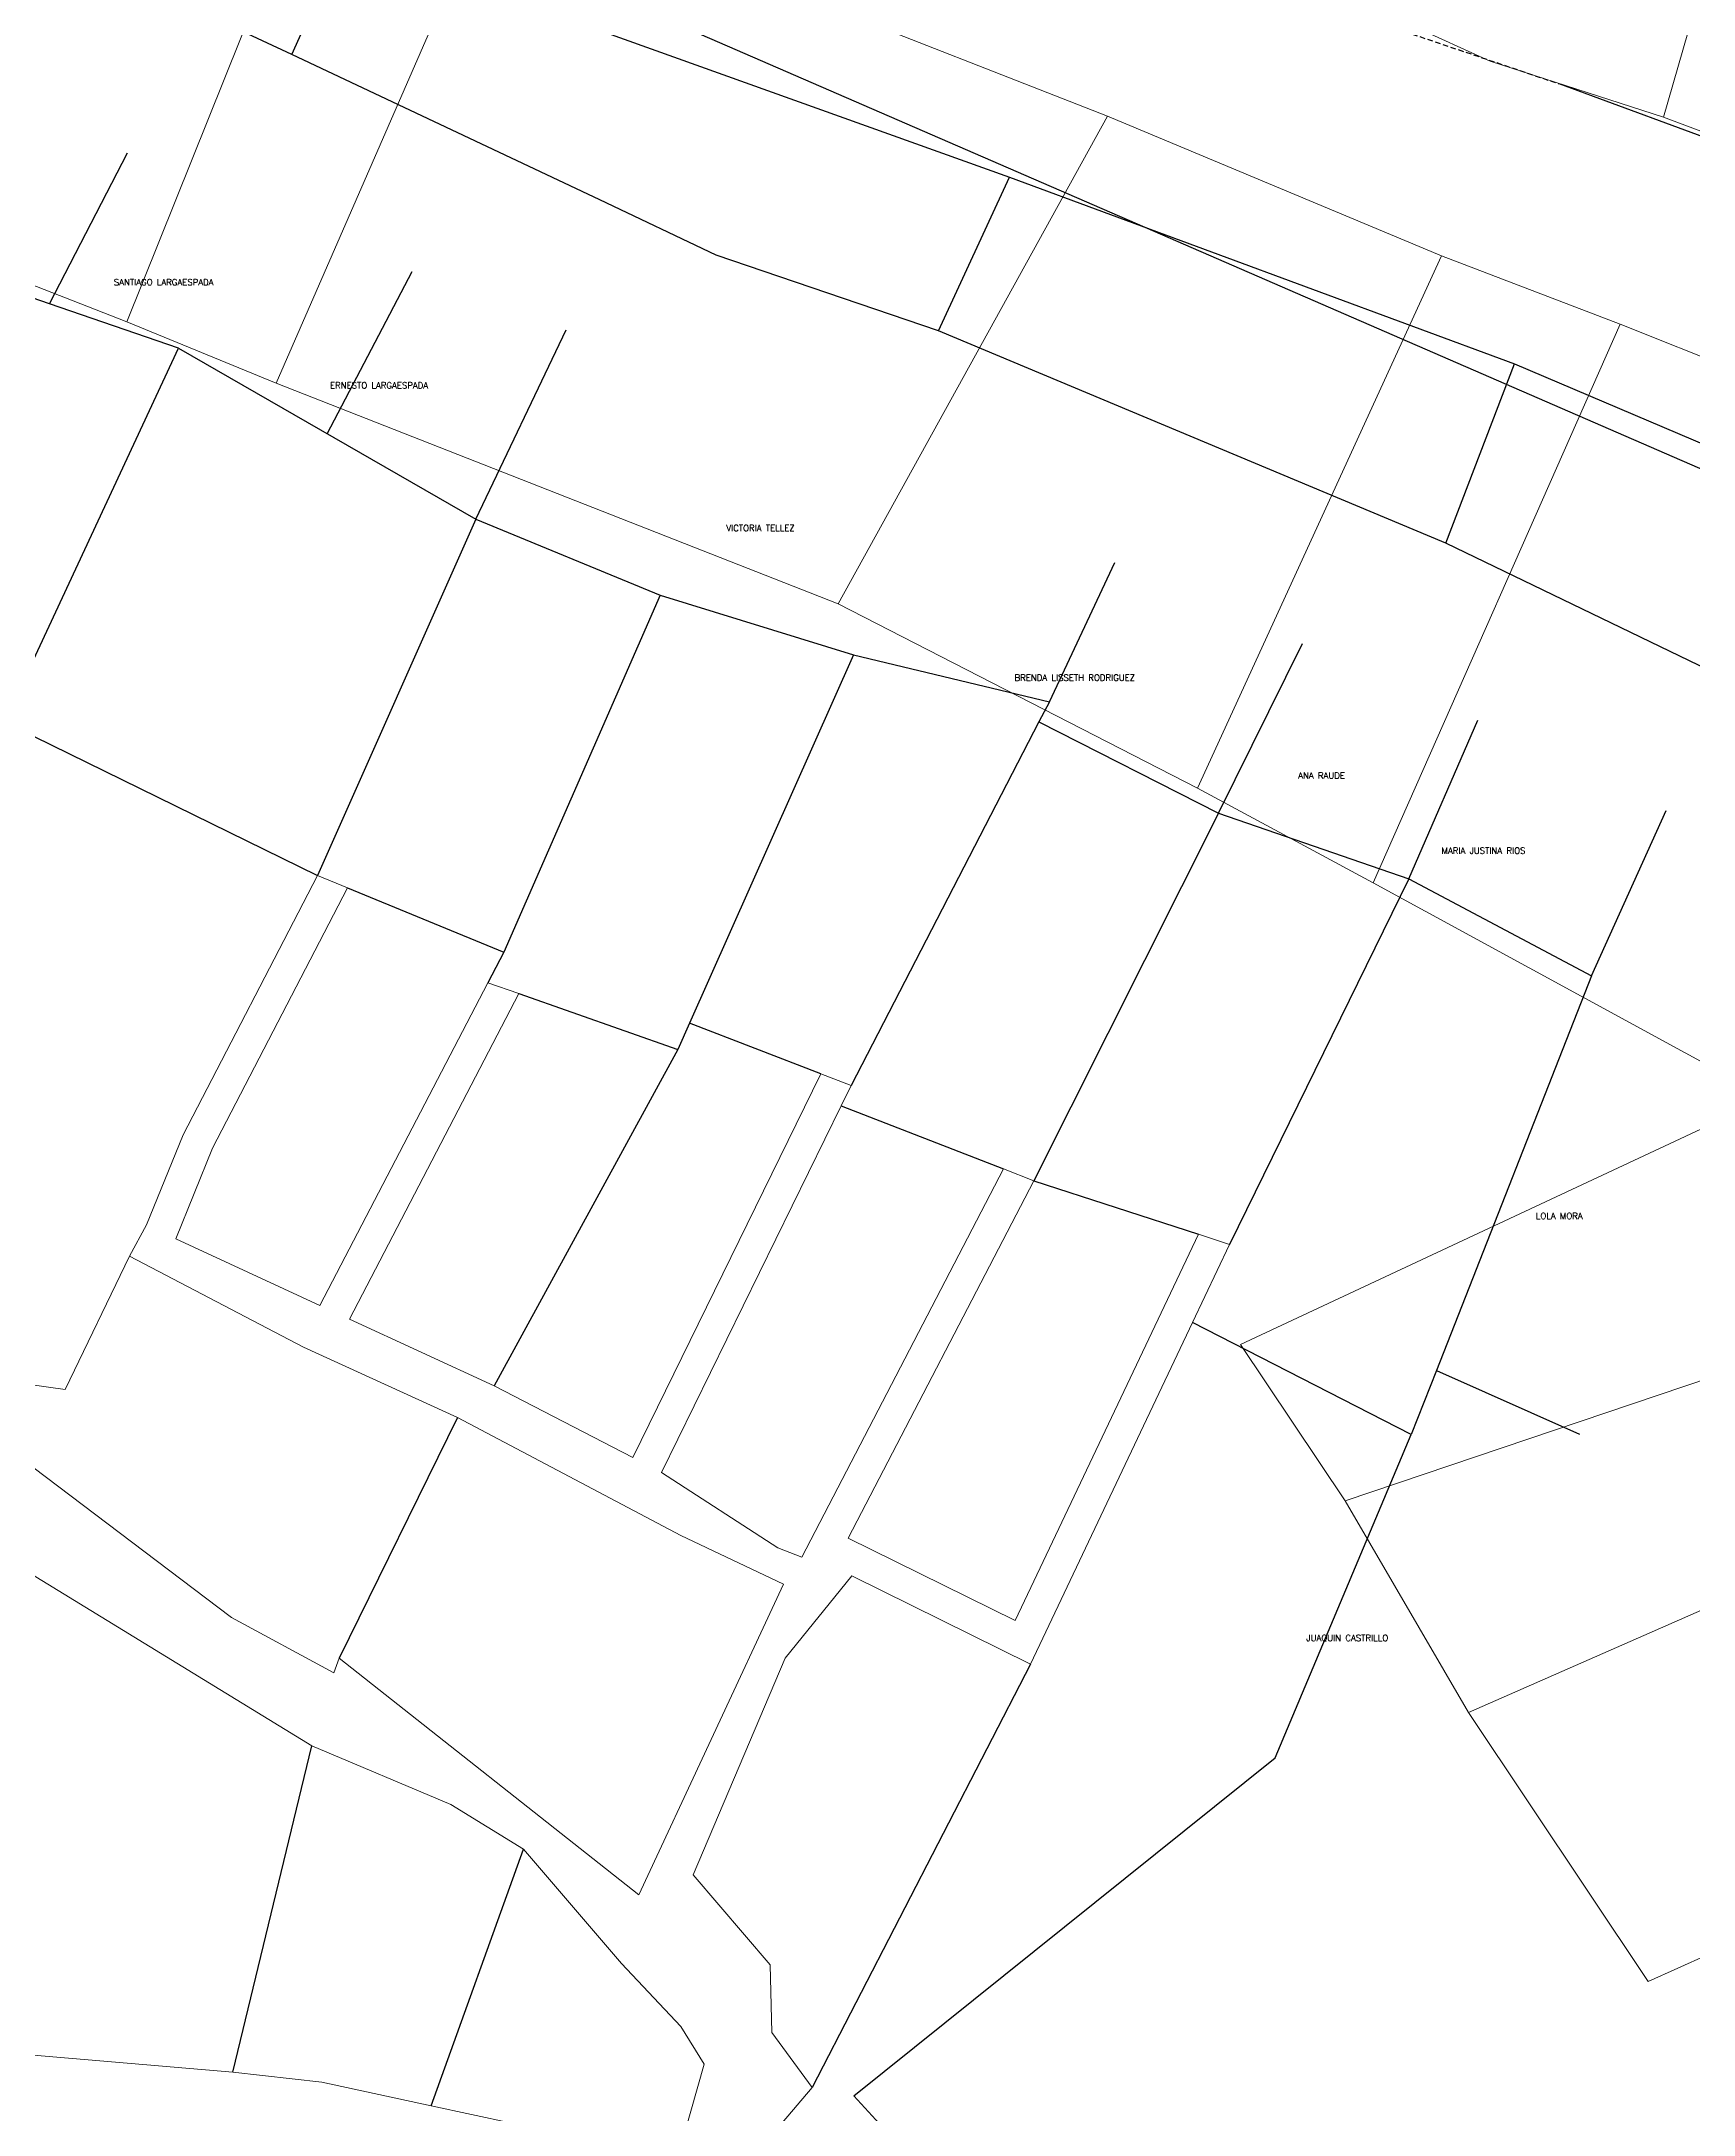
# Model space of a CAD drawing. Header units: millimetres. Extents: x 612074 to 614541, y 1316471 to 1317841.
# Drawn here: x 613545.2 to 613621.5, y 1317263.4 to 1317359.1 of the extents above; entities that cross this region are included whole.
import ezdxf

# ---------------------------------------------------------------- set-up
doc = ezdxf.new("R2010")
doc.units = ezdxf.units.MM
doc.linetypes.add('HIDDEN', pattern=[0.375, 0.25, -0.125])
doc.layers.add('CAPA ROJA', color=1, linetype='Continuous')
doc.styles.add('MtXpl_Txt', font='txt_____.ttf')

msp = doc.modelspace()

# ---------------------------------------------------------------- linework, layer by layer
at = {"layer": 'CAPA ROJA', "color": 1, "linetype": 'Continuous', "lineweight": 13}
for p, q in [((613620.087, 1317355.597), (613630.677, 1317392.236)), ((613558.557, 1317369.622), (613549.126, 1317346.144)), ((613556.035, 1317343.315), (613566.217, 1317366.704)), ((613566.217, 1317366.704), (613594.415, 1317355.649)), ((613612.09, 1317358.185), (613608.508, 1317359.821)), ((613620.087, 1317355.597), (613612.09, 1317358.185)), ((613581.982, 1317333.134), (613594.415, 1317355.649)), ((613594.415, 1317355.649), (613609.844, 1317349.207)), ((613631.943, 1317351.149), (613620.087, 1317355.597)), ((613549.126, 1317346.144), (613529.546, 1317353.845)), ((613609.844, 1317349.207), (613598.575, 1317324.617)), ((613609.844, 1317349.207), (613618.087, 1317346.036)), ((613556.035, 1317343.315), (613549.126, 1317346.144)), ((613606.688, 1317320.246), (613618.087, 1317346.036)), ((613618.087, 1317346.036), (613640.018, 1317337.3)), ((613581.982, 1317333.134), (613556.035, 1317343.315)), ((613598.575, 1317324.617), (613581.982, 1317333.134)), ((613606.688, 1317320.246), (613598.575, 1317324.617)), ((613557.936, 1317320.583), (613551.732, 1317308.609)), ((613559.328, 1317320.011), (613553.096, 1317307.98)), ((613559.328, 1317320.011), (613557.936, 1317320.583)), ((613624.915, 1317310.311), (613606.688, 1317320.246)), ((613565.798, 1317315.626), (613558.05, 1317300.72)), ((613567.228, 1317315.124), (613559.414, 1317300.091)), ((613567.228, 1317315.124), (613565.798, 1317315.626)), ((613605.393, 1317291.693), (613668.612, 1317313.064)), ((613572.495, 1317293.699), (613581.173, 1317311.423)), ((613581.173, 1317311.423), (613582.578, 1317310.883)), ((613582.117, 1317309.939), (613582.578, 1317310.883)), ((613600.558, 1317298.921), (613624.915, 1317310.311)), ((613573.828, 1317293.01), (613582.117, 1317309.939)), ((613550.039, 1317304.439), (613551.732, 1317308.609)), ((613551.401, 1317303.806), (613553.096, 1317307.98)), ((613589.613, 1317307.031), (613580.301, 1317289.104)), ((613591.02, 1317306.485), (613582.447, 1317289.982)), ((613589.613, 1317307.031), (613591.02, 1317306.485)), ((613668.634, 1317307.235), (613611.09, 1317281.917)), ((613549.249, 1317302.994), (613550.039, 1317304.439)), ((613551.401, 1317303.806), (613558.05, 1317300.72)), ((613598.615, 1317304.013), (613590.157, 1317286.174)), ((613600.053, 1317303.544), (613598.34, 1317299.93)), ((613598.615, 1317304.013), (613600.053, 1317303.544)), ((613549.249, 1317302.994), (613546.291, 1317296.835)), ((613557.294, 1317298.802), (613549.249, 1317302.994)), ((613559.414, 1317300.091), (613566.09, 1317297.014)), ((613598.34, 1317299.93), (613590.859, 1317284.154)), ((613564.405, 1317295.544), (613557.294, 1317298.802)), ((613605.393, 1317291.693), (613600.558, 1317298.921)), ((613546.291, 1317296.835), (613544.638, 1317297.077)), ((613566.09, 1317297.014), (613572.495, 1317293.699)), ((613574.719, 1317290.102), (613564.405, 1317295.544)), ((613544.223, 1317293.691), (613553.972, 1317286.317)), ((613573.828, 1317293.01), (613579.192, 1317289.525)), ((613611.09, 1317281.917), (613605.393, 1317291.693)), ((613579.457, 1317287.845), (613574.719, 1317290.102)), ((613579.192, 1317289.525), (613580.301, 1317289.104)), ((613582.447, 1317289.982), (613590.157, 1317286.174)), ((613543.977, 1317288.775), (613557.677, 1317280.392)), ((613582.611, 1317288.229), (613579.531, 1317284.438)), ((613582.611, 1317288.229), (613590.859, 1317284.154)), ((613572.783, 1317273.5), (613579.457, 1317287.845)), ((613553.972, 1317286.317), (613558.698, 1317283.761)), ((613558.698, 1317283.761), (613558.941, 1317284.435)), ((613558.941, 1317284.435), (613572.783, 1317273.5)), ((613579.531, 1317284.438), (613575.284, 1317274.428)), ((613619.383, 1317269.507), (613611.09, 1317281.917)), ((613557.677, 1317280.392), (613564.088, 1317277.681)), ((613564.088, 1317277.681), (613567.445, 1317275.618)), ((613636.167, 1317277.002), (613619.383, 1317269.507)), ((613567.445, 1317275.618), (613571.982, 1317270.332)), ((613575.284, 1317274.428), (613578.845, 1317270.272)), ((613571.982, 1317270.332), (613574.721, 1317267.426)), ((613578.845, 1317270.272), (613578.924, 1317267.146)), ((613574.721, 1317267.426), (613575.787, 1317265.68)), ((613578.924, 1317267.146), (613580.774, 1317264.602)), ((613554.026, 1317265.318), (613539.259, 1317266.573)), ((613558.134, 1317264.854), (613554.026, 1317265.318)), ((613575.787, 1317265.68), (613574.3, 1317260.392)), ((613563.19, 1317263.758), (613558.134, 1317264.854)), ((613580.774, 1317264.602), (613573.213, 1317255.707)), ((613566.904, 1317262.954), (613563.19, 1317263.758))]:
    msp.add_line(p, q, dxfattribs=at)
at = {"layer": 'CAPA ROJA', "color": 1, "linetype": 'Continuous'}
for p, q in [((613556.748, 1317358.496), (613532.988, 1317369.609)), ((613558.567, 1317366.844), (613596.15, 1317350.529)), ((613556.748, 1317358.496), (613559.149, 1317363.859)), ((613559.149, 1317363.859), (613589.895, 1317352.831)), ((613570.972, 1317351.783), (613556.748, 1317358.496)), ((613615.254, 1317357.152), (613640.634, 1317347.795)), ((613586.611, 1317345.741), (613589.895, 1317352.831)), ((613589.895, 1317352.831), (613613.213, 1317344.217)), ((613576.34, 1317349.223), (613570.972, 1317351.783)), ((613596.15, 1317350.529), (613626.623, 1317337.275)), ((613586.611, 1317345.741), (613576.34, 1317349.223)), ((613610.049, 1317335.931), (613586.611, 1317345.741)), ((613610.049, 1317335.931), (613613.213, 1317344.217)), ((613613.213, 1317344.217), (613634.335, 1317335.206)), ((613630.037, 1317326.267), (613610.049, 1317335.931))]:
    msp.add_line(p, q, dxfattribs=at)
at = {"layer": 'CAPA ROJA', "color": 1, "linetype": 'HIDDEN'}
msp.add_line((613592.144, 1317364.974), (613615.254, 1317357.152), dxfattribs=at)
at = {"layer": 'CAPA ROJA', "color": 1, "linetype": 'Continuous', "lineweight": -3}
for p, q in [((613545.555, 1317346.983), (613549.159, 1317353.95)), ((613545.555, 1317346.983), (613539.595, 1317349.026)), ((613558.382, 1317340.986), (613562.304, 1317348.482)), ((613551.515, 1317344.941), (613545.555, 1317346.983)), ((613565.25, 1317337.03), (613569.42, 1317345.783)), ((613543.478, 1317327.669), (613551.515, 1317344.941)), ((613551.515, 1317344.941), (613565.25, 1317337.03)), ((613565.25, 1317337.03), (613557.936, 1317320.583)), ((613565.25, 1317337.03), (613573.759, 1317333.533)), ((613591.736, 1317328.606), (613594.764, 1317335.039)), ((613573.759, 1317333.533), (613566.536, 1317317.046)), ((613573.759, 1317333.533), (613582.692, 1317330.771)), ((613599.547, 1317323.464), (613603.422, 1317331.288)), ((613582.692, 1317330.771), (613575.111, 1317313.753)), ((613582.692, 1317330.771), (613591.736, 1317328.606)), ((613591.736, 1317328.606), (613591.254, 1317327.673)), ((613591.254, 1317327.673), (613582.578, 1317310.883)), ((613591.254, 1317327.673), (613599.547, 1317323.464)), ((613608.336, 1317320.422), (613611.519, 1317327.748)), ((613544.826, 1317327.008), (613557.936, 1317320.583)), ((613616.769, 1317315.941), (613620.213, 1317323.576)), ((613599.547, 1317323.464), (613591.02, 1317306.485)), ((613599.547, 1317323.464), (613608.336, 1317320.422)), ((613559.328, 1317320.011), (613566.536, 1317317.046)), ((613608.336, 1317320.422), (613600.053, 1317303.544)), ((613608.336, 1317320.422), (613616.769, 1317315.941)), ((613566.536, 1317317.046), (613565.798, 1317315.626)), ((613616.769, 1317315.941), (613609.607, 1317297.719)), ((613567.228, 1317315.124), (613574.574, 1317312.548)), ((613575.111, 1317313.753), (613574.574, 1317312.548)), ((613581.173, 1317311.423), (613575.111, 1317313.753)), ((613574.574, 1317312.548), (613566.09, 1317297.014)), ((613582.117, 1317309.939), (613589.613, 1317307.031)), ((613591.02, 1317306.485), (613598.615, 1317304.013)), ((613608.448, 1317294.768), (613598.34, 1317299.93)), ((613609.607, 1317297.719), (613608.448, 1317294.768)), ((613609.607, 1317297.719), (613616.209, 1317294.785)), ((613564.405, 1317295.544), (613558.941, 1317284.435)), ((613602.163, 1317279.836), (613608.448, 1317294.768)), ((613590.859, 1317284.154), (613580.774, 1317264.602)), ((613554.026, 1317265.318), (613557.677, 1317280.392)), ((613582.705, 1317264.219), (613602.163, 1317279.836)), ((613563.19, 1317263.758), (613567.445, 1317275.618)), ((613582.705, 1317264.219), (613584.564, 1317262.185))]:
    msp.add_line(p, q, dxfattribs=at)

# ---------------------------------------------------------------- texts
at = {"layer": 'CAPA ROJA', "color": 1, "lineweight": 30, "style": 'MtXpl_Txt'}
for s, p in [('SANTIAGO LARGAESPADA', (613548.532, 1317347.838)), ('ERNESTO LARGAESPADA', (613558.516, 1317343.071)), ('VICTORIA TELLEZ', (613576.815, 1317336.481)), ('BRENDA LISSETH RODRIGUEZ', (613590.128, 1317329.576)), ('ANA RAUDE', (613603.222, 1317325.054)), ('MARIA JUSTINA RIOS', (613609.843, 1317321.583)), ('LOLA MORA', (613614.2, 1317304.714)), ('JUAQUIN CASTRILLO', (613603.603, 1317285.224))]:
    msp.add_text(s, height=0.288, dxfattribs=at).set_placement(p)

doc.saveas('drawing.dxf')
